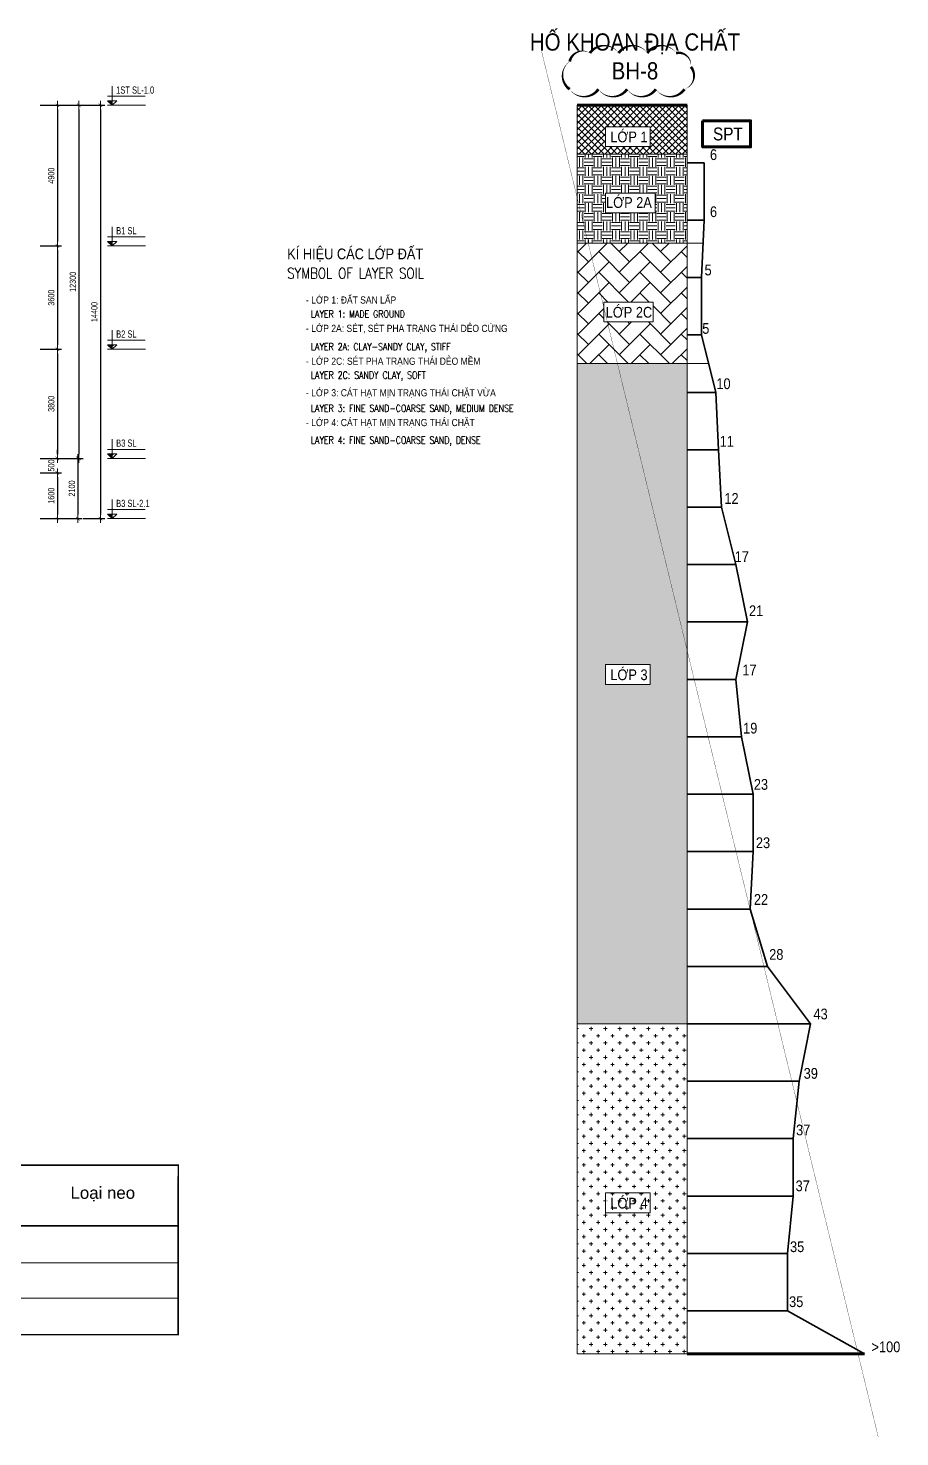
# Model space of a CAD drawing. Header units: millimetres. Extents: x -383953 to 676589, y -101685 to 196247.
# Drawn here: x -121106 to -90746, y -26755 to 22320 of the extents above; entities that cross this region are included whole.
import ezdxf
from ezdxf.enums import TextEntityAlignment as Align

# ---------------------------------------------------------------- set-up
doc = ezdxf.new("R2010")
doc.units = ezdxf.units.MM
doc.layers.get('0').update_dxf_attribs({"lineweight": 20})
doc.layers.get('Defpoints').update_dxf_attribs({"color": 151, "lineweight": 9})
for name, color, linetype, lineweight in [('NDC_S_ANNO', 7, 'Continuous', 20), ('NDC_S_CONTINUOUS', 3, 'Continuous', 20), ('NDC_S_DIM', 1, 'Continuous', 15), ('NDC_S_ENG TEXT', 2, 'Continuous', 20), ('NDC_S_FOUNDATION NAME', 7, 'Continuous', 20), ('NDC_S_HATCH MATERIAL', 8, 'Continuous', 13), ('NDC_S_LEVEL TEXT', 7, 'Continuous', 20), ('NDC_S_REBAR', 4, 'Continuous', 35), ('NDC_S_TEXT SYMBOL', 7, 'Continuous', 20), ('NDC_S_VN TEXT', 7, 'Continuous', 20), ('NDC_S_VN TITLE', 6, 'Continuous', 35)]:
    doc.layers.add(name, color=color, linetype=linetype, lineweight=lineweight)
doc.styles.add('ARIAL', font='arial.ttf', dxfattribs={"width": 0.8})
doc.styles.add('NDC_ANNO', font='', dxfattribs={"width": 0.8})
doc.styles.add('NDC_ARIAL', font='arial.ttf', dxfattribs={"width": 0.85})
doc.styles.add('NDC_DIM', font='', dxfattribs={"width": 0.75})
doc.styles.add('NDC_EN TXT', font='romans.shx', dxfattribs={"width": 0.8})
doc.styles.get('NDC_ANNO').set_extended_font_data('Dotum')
doc.styles.get('NDC_DIM').set_extended_font_data('Dotum')
doc.dimstyles.new('NDC_dim_100', dxfattribs={"dimscale": 100, "dimtxt": 2.2, "dimasz": 1.5, "dimexe": 1.5, "dimexo": 2.5, "dimgap": 1, "dimtad": 1, "dimdec": 0, "dimzin": 0, "dimdsep": 46, "dimtxsty": 'NDC_DIM', "dimblk": 'DIMMARK', "dimcen": 0.09, "dimdle": 1.2, "dimclrd": 1, "dimclre": 1, "dimclrt": 3, "dimadec": 0, "dimazin": 0, "dimtfac": 1, "dimtdec": 0, "dimtix": 1, "dimtofl": 0, "dimtmove": 0, "dimatfit": 3, "dimfxl": 6, "dimfxlon": 1, "dimtolj": 1, "dimtzin": 0, "dimarcsym": 0})

# ---------------------------------------------------------------- blocks, each defined once
blk = doc.blocks.new('DIMMARK')
at = {"layer": 'NDC_S_DIM', "color": 1}
blk.add_line((-1.5, 0), (1, 0), dxfattribs=at)
at = {"layer": 'NDC_S_DIM', "color": 2, "const_width": 0.1}
blk.add_lwpolyline([(-0.42, -0.42), (0.42, 0.42)], dxfattribs=at)
blk = doc.blocks.new('*D674')
at = {"layer": 'Defpoints', "color": 0, "ltscale": 100, "transparency": 16777216}
for p in [(-121009, 14733), (-121009, 11133), (-120091, 11133, 0)]:
    blk.add_point(p, dxfattribs=at)
at = {"layer": 'NDC_S_CONTINUOUS', "color": 1, "lineweight": -2, "ltscale": 100, "transparency": 16777216}
for p, q in [((-120691, 14733, 0), (-119941, 14733, 0)), ((-120091, 14583, 0), (-120091, 11283, 0)), ((-120691, 11133, 0), (-119941, 11133, 0))]:
    blk.add_line(p, q, dxfattribs=at)
at = {"layer": 'NDC_S_CONTINUOUS', "color": 1, "lineweight": -2, "ltscale": 100, "transparency": 16777216, "xscale": 150, "yscale": 150, "zscale": 150}
for p, rotation in [((-120091, 14733, 0), 90), ((-120091, 11133, 0), 270)]:
    blk.add_blockref('DIMMARK', p, dxfattribs=dict(at, rotation=rotation))
at = {"layer": 'NDC_S_CONTINUOUS', "color": 3, "ltscale": 100, "transparency": 16777216, "insert": (-120301, 12933, 0), "char_height": 220, "attachment_point": 5, "rotation": 90, "style": 'NDC_DIM'}
blk.add_mtext('\\A1;3600', dxfattribs=at)
blk = doc.blocks.new('*D675')
at = {"layer": 'Defpoints', "color": 0, "ltscale": 100, "transparency": 16777216}
for p in [(-121009, 11133), (-121009, 7333), (-120091, 7333, 0)]:
    blk.add_point(p, dxfattribs=at)
at = {"layer": 'NDC_S_CONTINUOUS', "color": 1, "lineweight": -2, "ltscale": 100, "transparency": 16777216}
for p, q in [((-120691, 11133, 0), (-119941, 11133, 0)), ((-120091, 10983, 0), (-120091, 7483, 0)), ((-120691, 7333, 0), (-119941, 7333, 0))]:
    blk.add_line(p, q, dxfattribs=at)
at = {"layer": 'NDC_S_CONTINUOUS', "color": 1, "lineweight": -2, "ltscale": 100, "transparency": 16777216, "xscale": 150, "yscale": 150, "zscale": 150}
for p, rotation in [((-120091, 11133, 0), 90), ((-120091, 7333, 0), 270)]:
    blk.add_blockref('DIMMARK', p, dxfattribs=dict(at, rotation=rotation))
at = {"layer": 'NDC_S_CONTINUOUS', "color": 3, "ltscale": 100, "transparency": 16777216, "insert": (-120301, 9233, 0), "char_height": 220, "attachment_point": 5, "rotation": 90, "style": 'NDC_DIM'}
blk.add_mtext('\\A1;3800', dxfattribs=at)
blk = doc.blocks.new('*D652')
at = {"layer": 'Defpoints', "color": 0, "ltscale": 100, "transparency": 16777216}
for p in [(-121009, 7333), (-121009, 6833), (-120091, 6833)]:
    blk.add_point(p, dxfattribs=at)
at = {"layer": 'NDC_S_CONTINUOUS', "color": 1, "lineweight": -2, "ltscale": 100, "transparency": 16777216}
for p, q in [((-120091, 7483), (-120091, 7633)), ((-120691, 7333), (-119941, 7333)), ((-120691, 6833), (-119941, 6833)), ((-120091, 6683), (-120091, 6533))]:
    blk.add_line(p, q, dxfattribs=at)
at = {"layer": 'NDC_S_CONTINUOUS', "color": 1, "lineweight": -2, "ltscale": 100, "transparency": 16777216, "xscale": 150, "yscale": 150, "zscale": 150}
for p, rotation in [((-120091, 7333), 270), ((-120091, 6833), 90)]:
    blk.add_blockref('DIMMARK', p, dxfattribs=dict(at, rotation=rotation))
at = {"layer": 'NDC_S_CONTINUOUS', "color": 3, "ltscale": 100, "transparency": 16777216, "insert": (-120301, 7083), "char_height": 220, "attachment_point": 5, "rotation": 90, "style": 'NDC_DIM'}
blk.add_mtext('\\A1;500', dxfattribs=at)
blk = doc.blocks.new('kata_block_CT')
at = {"layer": 'NDC_S_ANNO'}
blk.add_hatch(color=3, dxfattribs=at).paths.add_polyline_path([(0, 1.6), (-1.61, 1.6), (0, 0)])
at = {"layer": 'NDC_S_ANNO', "ltscale": 50}
h = blk.add_hatch(dxfattribs=at)
h.set_pattern_fill('ANSI31', color=256, scale=1.406, style=0)
h.paths.add_polyline_path([(0, 1.6), (0, 0), (1.61, 1.6)])
for p, q in [((11.56, 0), (-1.64, 0)), ((-1.59, 3.14), (11.47, 3.14))]:
    blk.add_line(p, q, dxfattribs=at)
for points in [[(0, 6.69), (0, 0)], [(0, 0), (-1.61, 1.6), (0, 1.6)], [(0, 0), (1.61, 1.6), (0, 1.6)]]:
    blk.add_lwpolyline(points, dxfattribs=at)
at = {"layer": 'NDC_S_ANNO', "color": 8, "ltscale": 50}
blk.add_lwpolyline([(0, 0), (-1.61, 1.6), (0, 1.6)], dxfattribs=at)
at = {"layer": 'NDC_S_TEXT SYMBOL', "color": 3, "style": 'NDC_ANNO', "width": 0.8}
blk.add_attdef('CT', (1.41, 4.07), '', height=2.5, dxfattribs=at)
blk = doc.blocks.new('*D653')
at = {"layer": 'Defpoints', "color": 0, "ltscale": 100, "transparency": 16777216}
for p in [(-121009, 19633), (-121009, 14733), (-120091, 14733)]:
    blk.add_point(p, dxfattribs=at)
at = {"layer": 'NDC_S_CONTINUOUS', "color": 1, "lineweight": -2, "ltscale": 100, "transparency": 16777216}
for p, q in [((-120691, 19633), (-119941, 19633)), ((-120091, 19483), (-120091, 14883)), ((-120691, 14733), (-119941, 14733))]:
    blk.add_line(p, q, dxfattribs=at)
at = {"layer": 'NDC_S_CONTINUOUS', "color": 1, "lineweight": -2, "ltscale": 100, "transparency": 16777216, "xscale": 150, "yscale": 150, "zscale": 150}
for p, rotation in [((-120091, 19633), 90), ((-120091, 14733), 270)]:
    blk.add_blockref('DIMMARK', p, dxfattribs=dict(at, rotation=rotation))
at = {"layer": 'NDC_S_CONTINUOUS', "color": 3, "ltscale": 100, "transparency": 16777216, "insert": (-120301, 17183), "char_height": 220, "attachment_point": 5, "rotation": 90, "style": 'NDC_DIM'}
blk.add_mtext('\\A1;4900', dxfattribs=at)
blk = doc.blocks.new('*D654')
at = {"layer": 'Defpoints', "color": 0, "ltscale": 100, "transparency": 16777216}
for p in [(-121009, 19633), (-121009, 7333), (-119341, 7333)]:
    blk.add_point(p, dxfattribs=at)
at = {"layer": 'NDC_S_CONTINUOUS', "color": 1, "lineweight": -2, "ltscale": 100, "transparency": 16777216}
for p, q in [((-119941, 19633), (-119191, 19633)), ((-119341, 19483), (-119341, 7483)), ((-119941, 7333), (-119191, 7333))]:
    blk.add_line(p, q, dxfattribs=at)
at = {"layer": 'NDC_S_CONTINUOUS', "color": 1, "lineweight": -2, "ltscale": 100, "transparency": 16777216, "xscale": 150, "yscale": 150, "zscale": 150}
for p, rotation in [((-119341, 19633), 90), ((-119341, 7333), 270)]:
    blk.add_blockref('DIMMARK', p, dxfattribs=dict(at, rotation=rotation))
at = {"layer": 'NDC_S_CONTINUOUS', "color": 3, "ltscale": 100, "transparency": 16777216, "insert": (-119551, 13483), "char_height": 220, "attachment_point": 5, "rotation": 90, "style": 'NDC_DIM'}
blk.add_mtext('\\A1;12300', dxfattribs=at)
blk = doc.blocks.new('*D655')
at = {"layer": 'Defpoints', "color": 0, "ltscale": 100, "transparency": 16777216}
for p in [(-121009, 6833), (-121009, 5233), (-120091, 5233)]:
    blk.add_point(p, dxfattribs=at)
at = {"layer": 'NDC_S_CONTINUOUS', "color": 1, "lineweight": -2, "ltscale": 100, "transparency": 16777216}
for p, q in [((-120691, 6833), (-119941, 6833)), ((-120091, 6683), (-120091, 5383)), ((-120691, 5233), (-119941, 5233))]:
    blk.add_line(p, q, dxfattribs=at)
at = {"layer": 'NDC_S_CONTINUOUS', "color": 1, "lineweight": -2, "ltscale": 100, "transparency": 16777216, "xscale": 150, "yscale": 150, "zscale": 150}
for p, rotation in [((-120091, 6833), 90), ((-120091, 5233), 270)]:
    blk.add_blockref('DIMMARK', p, dxfattribs=dict(at, rotation=rotation))
at = {"layer": 'NDC_S_CONTINUOUS', "color": 3, "ltscale": 100, "transparency": 16777216, "insert": (-120301, 6033), "char_height": 220, "attachment_point": 5, "rotation": 90, "style": 'NDC_DIM'}
blk.add_mtext('\\A1;1600', dxfattribs=at)
blk = doc.blocks.new('*D656')
at = {"layer": 'Defpoints', "color": 0, "ltscale": 100, "transparency": 16777216}
for p in [(-121009, 7333), (-121009, 5233), (-119375, 5233)]:
    blk.add_point(p, dxfattribs=at)
at = {"layer": 'NDC_S_CONTINUOUS', "color": 1, "lineweight": -2, "ltscale": 100, "transparency": 16777216}
for p, q in [((-119975, 7333), (-119225, 7333)), ((-119375, 7183), (-119375, 5383)), ((-119975, 5233), (-119225, 5233))]:
    blk.add_line(p, q, dxfattribs=at)
at = {"layer": 'NDC_S_CONTINUOUS', "color": 1, "lineweight": -2, "ltscale": 100, "transparency": 16777216, "xscale": 150, "yscale": 150, "zscale": 150}
for p, rotation in [((-119375, 7333), 90), ((-119375, 5233), 270)]:
    blk.add_blockref('DIMMARK', p, dxfattribs=dict(at, rotation=rotation))
at = {"layer": 'NDC_S_CONTINUOUS', "color": 3, "ltscale": 100, "transparency": 16777216, "insert": (-119585, 6283), "char_height": 220, "attachment_point": 5, "rotation": 90, "style": 'NDC_DIM'}
blk.add_mtext('\\A1;2100', dxfattribs=at)
blk = doc.blocks.new('*D661')
at = {"layer": 'Defpoints', "color": 0, "ltscale": 100, "transparency": 16777216}
for p in [(-121009, 19633), (-121009, 5233), (-118591, 5233)]:
    blk.add_point(p, dxfattribs=at)
at = {"layer": 'NDC_S_CONTINUOUS', "color": 1, "lineweight": -2, "ltscale": 100, "transparency": 16777216}
for p, q in [((-119191, 19633), (-118441, 19633)), ((-118591, 19483), (-118591, 5383)), ((-119191, 5233), (-118441, 5233))]:
    blk.add_line(p, q, dxfattribs=at)
at = {"layer": 'NDC_S_CONTINUOUS', "color": 1, "lineweight": -2, "ltscale": 100, "transparency": 16777216, "xscale": 150, "yscale": 150, "zscale": 150}
for p, rotation in [((-118591, 19633), 90), ((-118591, 5233), 270)]:
    blk.add_blockref('DIMMARK', p, dxfattribs=dict(at, rotation=rotation))
at = {"layer": 'NDC_S_CONTINUOUS', "color": 3, "ltscale": 100, "transparency": 16777216, "insert": (-118801, 12433), "char_height": 220, "attachment_point": 5, "rotation": 90, "style": 'NDC_DIM'}
blk.add_mtext('\\A1;14400', dxfattribs=at)

msp = doc.modelspace()

# ---------------------------------------------------------------- hatches: boundary and pattern name
at = {"layer": 'NDC_S_HATCH MATERIAL'}
h = msp.add_hatch(dxfattribs=at)
h.set_pattern_fill('ANSI37', color=256, scale=50)
h.set_pattern_definition([(45, (69030.26, 286097.14), (-112.2532, 112.2532), []), (135, (69030.26, 286097.14), (-112.2532, -112.2532), [])])
h.paths.add_polyline_path([(-101980.9, 19632.6), (-101980.8, 17932.6), (-98157.2, 17932.6), (-98157.2, 19632.6)])
h.paths.add_polyline_path([(-100995.4, 18886.2), (-99438.6, 18886.2), (-99438.6, 18193.4), (-100995.4, 18193.4)], flags=16)
h.paths.add_polyline_path([(-100948.7, 18221.1), (-99412.9, 18221.1), (-99412.9, 18935.2), (-100948.7, 18935.2)], flags=24)
h = msp.add_hatch(dxfattribs=at)
h.set_pattern_fill('EARTH', color=256, scale=50, angle=90)
h.set_pattern_definition([(90, (69030.26, 286097.14), (-317.5, 317.5), [317.5, -317.5]), (90, (68911.2, 286097.14), (-317.5, 317.5), [317.5, -317.5]), (90, (68792.13, 286097.14), (-317.5, 317.5), [317.5, -317.5]), (180, (68752.44, 286136.82), (-317.5, -317.5), [317.5, -317.5]), (180, (68752.44, 286255.9), (-317.5, -317.5), [317.5, -317.5]), (180, (68752.44, 286374.95), (-317.5, -317.5), [317.5, -317.5])])
h.paths.add_polyline_path([(-101980.8, 17932.6), (-101980.8, 14832.6), (-98157.2, 14832.6), (-98157.2, 17932.6)])
h.paths.add_polyline_path([(-99270, 16574.2), (-99270, 15881.5), (-100995.4, 15881.5), (-100995.4, 16574.2)], flags=16)
h.paths.add_polyline_path([(-101097.6, 15935.9), (-99264, 15935.9), (-99264, 16649.9), (-101097.6, 16649.9)], flags=24)
h = msp.add_hatch(dxfattribs=at)
h.set_pattern_fill('AR-HBONE', color=256, scale=5)
h.set_pattern_definition([(45, (69030.26, 286097.14), (0, 718.4205), [1524, -508]), (135, (69389.47, 286456.35), (7e-14, 718.4205), [1524, -508])])
h.paths.add_polyline_path([(-101980.8, 14832.6), (-101980.7, 10632.6), (-98157.2, 10632.6), (-98157.2, 14832.6)])
h.paths.add_polyline_path([(-99341.5, 12776.8), (-99341.5, 12084), (-101060.9, 12084), (-101060.9, 12776.8)], flags=16)
h.paths.add_polyline_path([(-101109.5, 12111.7), (-99252.1, 12111.7), (-99252.1, 12825.7), (-101109.5, 12825.7)], flags=24)
h = msp.add_hatch(dxfattribs=at)
h.set_pattern_fill('AR-SAND', color=256, scale=100)
h.set_pattern_definition([(37.5, (493184.48, -596284.57), (-6.299336, 192.682377), [0, -152, 0, -170, 0, -162.5]), (7.5, (493184.48, -596284.57), (176.97767, 282.21461), [0, -82, 0, -137, 0, -52.5]), (327.5, (493061.48, -596284.57), (311.414186, 0.565905), [0, -50, 0, -180, 0, -235]), (317.5, (493061.48, -596284.57), (300.61266, 87.76756), [0, -25, 0, -118, 0, -135])])
h.paths.add_polyline_path([(-98157.2, 10632.6), (-101980.9, 10632.6), (-101980.9, -12367.4), (-98157.2, -12367.4)])
h.paths.add_polyline_path([(-99438.6, 148), (-99438.6, -544.7), (-100995.4, -544.7), (-100995.4, 148)], flags=16)
h = msp.add_hatch(dxfattribs=at)
h.set_pattern_fill('CROSS', color=256, scale=1000)
h.set_pattern_definition([(0, (493184.48, -596284.57), (250, 250), [125, -375]), (90, (493246.98, -596347.07), (-250, 250), [125, -375])])
h.paths.add_polyline_path([(-98157.2, -12367.4), (-101980.9, -12367.4), (-101980.9, -23867.4), (-98157.2, -23867.4)])
h.paths.add_polyline_path([(-99438.6, -18260.4), (-99438.6, -18953.2), (-100995.4, -18953.2), (-100995.4, -18260.4)], flags=16)
h.paths.add_polyline_path([(-100948.7, -18925.5), (-99412.9, -18925.5), (-99412.9, -18211.4), (-100948.7, -18211.4)], flags=16)

# ---------------------------------------------------------------- linework, layer by layer
at = {"color": 3}
for p, q in [((-159559, -19392.3), (-115882.9, -19392.3)), ((-159559, -19417.4), (-115884.5, -19417.4)), ((-159559, -20698.2), (-115884.5, -20698.2)), ((-159560.6, -21926), (-115886.1, -21926)), ((-159559, -23206.8), (-115884.5, -23206.8))]:
    msp.add_line(p, q, dxfattribs=at)
at = {"color": 4, "const_width": 50.4}
msp.add_lwpolyline([(-159559, -17292.7), (-115880.2, -17292.7), (-115881.7, -23192.9), (-159559.5, -23192.9)], close=True, dxfattribs=at)
at = {"layer": 'NDC_S_CONTINUOUS'}
for p, q in [((-101980.2, -23567.3), (-101980.9, 19632.7)), ((-101980.9, -23867.4), (-101980.9, 19632.7)), ((-101980.9, -23867.3), (-101980.9, 19632.7)), ((-98157.2, -23867.4), (-98157.2, 19632.6)), ((-98157.2, 17932.6), (-101980.9, 17932.6)), ((-98157.2, 14832.6), (-101980.9, 14832.6)), ((-98157.2, 14832.6), (-101980.9, 14832.6)), ((-98157.2, 10632.6), (-101980.9, 10632.6)), ((-98157.2, 10632.6), (-101980.9, 10632.6)), ((-98157.2, -12367.4), (-101980.9, -12367.4)), ((-98157.2, -23867.4), (-101980.9, -23867.4))]:
    msp.add_line(p, q, dxfattribs=at)
at = {"layer": 'NDC_S_CONTINUOUS', "lineweight": 100}
for p, q in [((-101980.9, 19632.7), (-98157.2, 19632.6)), ((-98157.2, -23867.4), (-91982.3, -23867.4))]:
    msp.add_line(p, q, dxfattribs=at)
msp.add_lwpolyline([(-97616.1, 19097), (-95945.7, 19097), (-95945.7, 18185), (-97616.1, 18185)], close=True, dxfattribs=at)
at = {"layer": 'NDC_S_DIM'}
msp.add_lwpolyline([(-102245.6, 20193.8, 0, 100, 0.5205671), (-101245.6, 20193.8, 0, 100, 0.5205671), (-100245.6, 20193.8, 0, 100, 0.5205671), (-99245.6, 20193.8, 0, 100, 0.5205671), (-98245.6, 20193.8, 0, 100, 0.5205671), (-98023, 20971.2, 0, 100, 0.5205671), (-98541.1, 21453.2, 0, 100, 0.5205671), (-99541.1, 21453.2, 0, 100, 0.5205671), (-100541.1, 21453.2, 0, 100, 0.5205671), (-101541.1, 21453.2, 0, 100, 0.5205671), (-102245.6, 21157.7, 0, 100, 0.5205671)], format="xyseb", close=True, dxfattribs=at)
at = {"layer": 'NDC_S_DIM', "ltscale": 100, "const_width": 10}
msp.add_lwpolyline([(-103220, 21500), (-91500, -26750)], dxfattribs=at)
at = {"layer": 'NDC_S_DIM'}
for points in [[(-100995.4, 18886.2), (-99438.6, 18886.2), (-99438.6, 18193.4), (-100995.4, 18193.4)], [(-100995.4, 16574.2), (-99270, 16574.2), (-99270, 15881.5), (-100995.4, 15881.5)], [(-101060.9, 12776.8), (-99341.5, 12776.8), (-99341.5, 12084), (-101060.9, 12084)], [(-100995.4, 148), (-99438.6, 148), (-99438.6, -544.7), (-100995.4, -544.7)], [(-100995.4, -18260.4), (-99438.6, -18260.4), (-99438.6, -18953.2), (-100995.4, -18953.2)]]:
    msp.add_lwpolyline(points, close=True, dxfattribs=at)
at = {"layer": 'NDC_S_ENG TEXT', "color": 1}
for p, q in [((-98157.2, 14832.6), (-97597.2, 14832.6)), ((-98157.2, 10632.6), (-97407.2, 10632.6))]:
    msp.add_line(p, q, dxfattribs=at)
at = {"layer": 'NDC_S_REBAR', "color": 3}
for p, q in [((-98157.2, 17632.6), (-97557.2, 17632.6)), ((-97557.2, 17632.6), (-97557.2, 15632.6)), ((-98157.2, 15632.6), (-97557.2, 15632.6)), ((-97557.2, 15632.6), (-97657.2, 13632.6)), ((-98157.2, 13632.6), (-97657.2, 13632.6)), ((-97657.2, 13632.6), (-97657.2, 11632.6)), ((-98157.2, 11632.6), (-97657.2, 11632.6)), ((-97657.2, 11632.6), (-97157.2, 9632.6)), ((-98157.2, 9632.6), (-97157.2, 9632.6)), ((-97157.2, 9632.6), (-97057.2, 7632.6)), ((-98157.2, 7632.6), (-97057.2, 7632.6)), ((-97057.2, 7632.6), (-96957.2, 5632.6)), ((-98157.2, 5632.6), (-96957.2, 5632.6)), ((-96957.2, 5632.6), (-96457.2, 3632.6)), ((-98157.2, 3632.6), (-96457.2, 3632.6)), ((-96457.2, 3632.6), (-96057.2, 1632.6)), ((-98157.2, 1632.6), (-96057.2, 1632.6)), ((-96057.2, 1632.6), (-96457.2, -367.4)), ((-98157.2, -367.4), (-96457.2, -367.4)), ((-96457.2, -367.4), (-96257.2, -2367.4)), ((-98157.2, -2367.4), (-96257.2, -2367.4)), ((-96257.2, -2367.4), (-95857.2, -4367.4)), ((-98157.2, -4367.4), (-95857.2, -4367.4)), ((-95857.2, -4367.4), (-95857.2, -6367.4)), ((-98157.2, -6367.4), (-95857.2, -6367.4)), ((-95857.2, -6367.4), (-95957.2, -8367.4)), ((-98157.2, -8367.4), (-95957.2, -8367.4)), ((-95957.2, -8367.4), (-95357.2, -10367.4)), ((-98157.2, -10367.4), (-95357.2, -10367.4)), ((-95357.2, -10367.4), (-93857.2, -12367.4)), ((-98157.2, -12367.4), (-93857.2, -12367.4)), ((-93857.2, -12367.4), (-94257.2, -14367.4)), ((-98157.2, -14367.4), (-94257.2, -14367.4)), ((-94257.2, -14367.4), (-94457.2, -16367.4)), ((-98157.2, -16367.4), (-94457.2, -16367.4)), ((-94457.2, -16367.4), (-94457.2, -18367.4)), ((-98157.2, -18367.4), (-94457.2, -18367.4)), ((-94457.2, -18367.4), (-94657.2, -20367.4)), ((-98157.2, -20367.4), (-94657.2, -20367.4)), ((-94657.2, -20367.4), (-94657.2, -22367.4)), ((-98157.2, -22367.4), (-94657.2, -22367.4)), ((-94657.2, -22367.4), (-91982.3, -23867.4))]:
    msp.add_line(p, q, dxfattribs=at)

# ---------------------------------------------------------------- block references
at = {"layer": 'NDC_S_VN TEXT', "xscale": 100, "yscale": 100, "zscale": 100}
for p, values in [((-118181.8, 19632.6), {'CT': '1ST SL-1.0'}), ((-118181.8, 14732.6), {'CT': 'B1 SL'}), ((-118181.8, 11132.6), {'CT': 'B2 SL'}), ((-118181.8, 7332.6), {'CT': 'B3 SL'}), ((-118181.8, 5232.6), {'CT': 'B3 SL-2.1'})]:
    msp.add_blockref('kata_block_CT', p, dxfattribs=at).add_auto_attribs(values)

# ---------------------------------------------------------------- texts
at = {"color": 3, "style": 'ARIAL'}
msp.add_text('Loại neo', height=419.9, dxfattribs=at).set_placement((-119632.5, -18463.4))
at = {"layer": 'NDC_S_FOUNDATION NAME', "style": 'NDC_ARIAL', "width": 0.85}
msp.add_text('SPT', height=450, dxfattribs=at).set_placement((-96734.3, 18634.9), align=Align.MIDDLE)
at = {"layer": 'NDC_S_LEVEL TEXT', "style": 'NDC_ARIAL', "width": 0.85}
for s, p in [('6', (-97235.2, 17913.5)), ('6', (-97235.2, 15926.4)), ('5', (-97424.1, 13891.3)), ('5', (-97503.2, 11856.9)), ('10', (-96887.9, 9934)), ('11', (-96775.2, 7927.4)), ('12', (-96609, 5939.2)), ('17', (-96251.2, 3907.8)), ('21', (-95752.2, 2026)), ('17', (-95984.2, -40.6)), ('19', (-95956.3, -2065.1)), ('23', (-95583.6, -4026.2)), ('23', (-95511.5, -6058.6)), ('22', (-95581.2, -8031.5)), ('28', (-95048.6, -9949.7)), ('43', (-93506.1, -12024.2)), ('39', (-93847.3, -14092.8)), ('37', (-94112.4, -16064.5)), ('37', (-94128.6, -18011.6)), ('35', (-94322.7, -20131.8)), ('35', (-94356.1, -22047.4)), ('>100', (-91230.4, -23621.1))]:
    msp.add_text(s, height=375, dxfattribs=at).set_placement(p, align=Align.MIDDLE)
at = {"layer": 'NDC_S_VN TEXT'}
for s, height, style, width, p in [('KÍ HIỆU CÁC LỚP ĐẤT', 375, 'NDC_ARIAL', 0.85, (-112083.7, 14455.5)), ('SYMBOL OF LAYER SOIL', 375, 'NDC_EN TXT', 0.8, (-112083.7, 13783.4)), ('- LỚP 1: ĐẤT SAN LẤP', 250, 'NDC_ARIAL', 0.85, (-111428.9, 12850.9)), ('LAYER 1: MADE GROUND', 250, 'NDC_EN TXT', 0.8, (-111260, 12360)), ('- LỚP 2A: SÉT, SÉT PHA TRẠNG THÁI DẺO CỨNG', 250, 'NDC_ARIAL', 0.85, (-111428.9, 11861.8)), ('LAYER 2A: CLAY-SANDY CLAY, STIFF', 250, 'NDC_EN TXT', 0.8, (-111260, 11226.2)), ('- LỚP 2C: SÉT PHA TRẠNG THÁI DẺO MỀM', 250, 'NDC_ARIAL', 0.85, (-111428.9, 10717.5)), ('LAYER 2C: SANDY CLAY, SOFT', 250, 'NDC_EN TXT', 0.8, (-111260, 10232.2)), ('- LỚP 3: CÁT HẠT MỊN TRẠNG THÁI CHẶT VỪA', 250, 'NDC_ARIAL', 0.85, (-111428.9, 9618.1)), ('LAYER 3: FINE SAND-COARSE SAND, MEDIUM DENSE', 250, 'NDC_EN TXT', 0.8, (-111260, 9075.6)), ('- LỚP 4: CÁT HẠT MỊN TRẠNG THÁI CHẶT ', 250, 'NDC_ARIAL', 0.85, (-111428.9, 8580.8)), ('LAYER 4: FINE SAND-COARSE SAND, DENSE', 250, 'NDC_EN TXT', 0.8, (-111260, 7967))]:
    msp.add_text(s, height=height, dxfattribs=dict(at, style=style, width=width)).set_placement(p, align=Align.MIDDLE_LEFT)
at = {"layer": 'NDC_S_VN TITLE', "style": 'NDC_ARIAL', "width": 0.85}
for s, height, p in [('HỐ KHOAN ĐỊA CHẤT', 600, (-99971.6, 21863.2)), ('BH-8', 600, (-99971.6, 20834)), ('LỚP 1', 375, (-100180.8, 18578.1)), ('LỚP 2A', 375, (-100180.8, 16292.9)), ('LỚP 2C', 375, (-100180.8, 12468.7)), ('LỚP 3', 375, (-100180.8, -160)), ('LỚP 4', 375, (-100180.8, -18568.5))]:
    msp.add_text(s, height=height, dxfattribs=at).set_placement(p, align=Align.MIDDLE)

# ---------------------------------------------------------------- dimensions: what is measured, and where the dimension line sits
at = {"layer": 'NDC_S_CONTINUOUS', "ltscale": 100}
for base, p1, p2, angle, picture, middle in [((-120091, 14732.6), (-121009.2, 19632.6), (-121009.2, 14732.6), 90, '*D653', (-120301, 17182.6)), ((-119341, 7332.6), (-121009.2, 19632.6), (-121009.2, 7332.6), 90, '*D654', (-119551, 13482.6)), ((-118591, 5232.6), (-121009.2, 19632.6), (-121009.2, 5232.6), 90, '*D661', (-118801, 12432.6)), ((-120091, 11132.6, 0), (-121009.2, 14732.6), (-121009.2, 11132.6), 270, '*D674', (-120301, 12932.6, 0)), ((-120091, 7332.6, 0), (-121009.2, 11132.6), (-121009.2, 7332.6), 270, '*D675', (-120301, 9232.6, 0)), ((-120091, 6832.6), (-121009.2, 7332.6), (-121009.2, 6832.6), 90, '*D652', (-120301, 7082.6)), ((-119375.1, 5232.6), (-121009.2, 7332.6), (-121009.2, 5232.6), 90, '*D656', (-119585.1, 6282.6)), ((-120091, 5232.6), (-121009.2, 6832.6), (-121009.2, 5232.6), 90, '*D655', (-120301, 6032.6))]:
    dim = msp.add_linear_dim(base=base, p1=p1, p2=p2, angle=angle, dimstyle='NDC_dim_100', dxfattribs=at)
    dim.commit()
    dim.dimension.update_dxf_attribs({"geometry": picture, "text_midpoint": middle})

doc.saveas('drawing.dxf')
